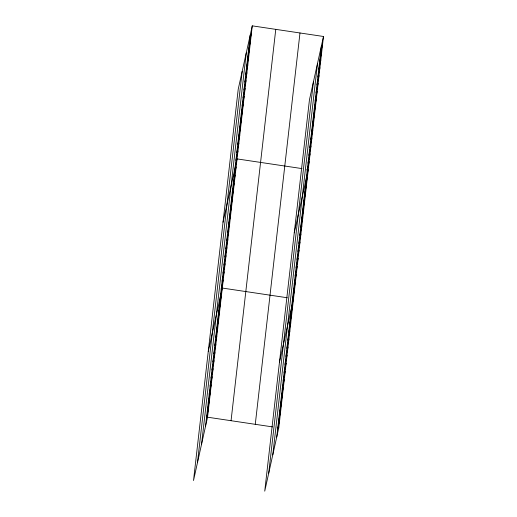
<?xml version="1.0" encoding="UTF-8"?>
<svg xmlns="http://www.w3.org/2000/svg" width="517" height="517" viewBox="0 0 517 517"><rect width="100%" height="100%" fill="white"/><g stroke="black" fill="none" stroke-linecap="round" stroke-linejoin="round"><path stroke-width="0.78" d="M197.475 462.663L242.182 71.314M201.552 444.265L246.266 52.915M205.507 426.409L250.222 35.059M252.264 25.85L238.227 89.17L193.513 480.519L207.55 417.2L252.264 25.85L323.487 36.481L278.773 427.83L264.736 491.15L309.45 99.8L323.487 36.481M231.054 420.709L275.768 29.359M255.269 424.321L299.983 32.972M268.698 473.294L313.405 81.944M272.776 454.895L317.49 63.546M276.731 437.039L321.445 45.69M249.33 42.885L251.372 33.676M248.431 50.711L250.474 41.502M247.54 58.537L249.582 49.328M246.648 66.363L248.69 57.161M245.749 74.196L247.792 64.987M244.858 82.022L246.9 72.813M243.966 89.848L246.002 80.639M243.068 97.674L245.11 88.465M242.176 105.5L244.218 96.291M241.277 113.326L243.32 104.117M240.386 121.152L242.428 111.95M239.494 128.985L241.536 119.776M238.595 136.811L240.638 127.602M237.704 144.637L239.746 135.428M236.805 152.463L238.848 143.254M235.914 160.289L237.956 151.08M223.021 222.232L237.064 158.906L302.018 168.6M234.098 176.187L236.14 166.978M233.173 184.259L235.216 175.05M232.256 192.33L234.298 183.121M231.332 200.402L233.374 191.193M230.408 208.474L232.45 199.265M229.49 216.545L231.526 207.336M228.566 224.617L230.608 215.408M227.642 232.689L229.684 223.48M226.717 240.76L228.76 231.551M225.8 248.832L227.842 239.623M224.876 256.904L226.918 247.695M223.951 264.975L225.994 255.766M223.034 273.047L225.069 263.838M222.11 281.119L224.152 271.91M221.186 289.19L223.228 279.981M208.267 351.373L222.304 288.053L287.265 297.747M219.344 305.334L221.386 296.125M218.42 313.405L220.462 304.196M217.495 321.477L219.538 312.268M216.578 329.549L218.62 320.34M215.654 337.62L217.696 328.411M214.729 345.692L216.772 336.483M213.812 353.764L215.847 344.555M212.888 361.835L214.93 352.626M211.964 369.907L214.006 360.698M211.039 377.979L213.082 368.77M210.122 386.05L212.164 376.841M209.198 394.122L211.24 384.913M208.273 402.194L210.316 392.985M207.356 410.265L209.398 401.056M206.432 418.337L208.474 409.128M320.553 53.516L322.595 44.307M319.655 61.342L321.697 52.133M318.763 69.168L320.805 59.959M317.871 76.994L319.913 67.785M316.973 84.82L319.015 75.611M316.081 92.646L318.123 83.444M315.189 100.479L317.225 91.27M314.291 108.305L316.333 99.096M313.399 116.131L315.441 106.922M312.501 123.957L314.543 114.748M311.609 131.783L313.651 122.574M310.717 139.609L312.759 130.4M309.819 147.435L311.861 138.233M308.927 155.268L310.969 146.059M308.035 163.094L310.071 153.885M307.137 170.92L309.179 161.711M294.244 232.857L308.287 169.537L306.717 169.305M305.321 186.818L307.363 177.609M304.397 194.89L306.439 185.681M303.479 202.961L305.521 193.752M302.555 211.033L304.597 201.824M301.631 219.105L303.673 209.896M300.713 227.176L302.749 217.967M299.789 235.248L301.831 226.039M298.865 243.32L300.907 234.111M297.941 251.391L299.983 242.182M297.023 259.463L299.065 250.254M296.099 267.535L298.141 258.326M295.175 275.606L297.217 266.397M294.257 283.678L296.293 274.469M293.333 291.75L295.375 282.541M292.409 299.821L294.451 290.612M279.49 362.003L293.527 298.684M290.567 315.965L292.609 306.755M289.643 324.036L291.685 314.827M288.719 332.108L290.761 322.899M287.801 340.18L289.843 330.97M286.877 348.251L288.919 339.042M285.953 356.323L287.995 347.114M285.035 364.395L287.071 355.185M284.111 372.466L286.153 363.257M283.187 380.538L285.229 371.329M282.263 388.61L284.305 379.4M281.345 396.681L283.387 387.472M280.421 404.753L282.463 395.544M279.497 412.824L281.539 403.615M278.579 420.896L280.621 411.687M277.655 428.968L279.697 419.759M207.55 417.2L272.504 426.893M277.209 427.598L278.773 427.83"/></g></svg>
